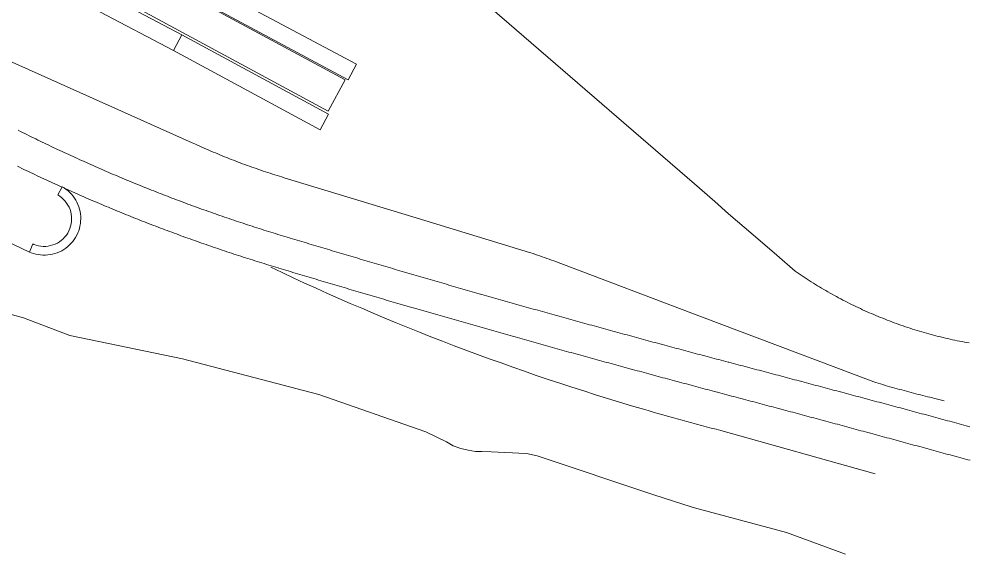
# Model space of a CAD drawing. Header units: millimetres. Extents: x 949 to 2135, y 1001 to 2286.
# Drawn here: x 1876.4 to 1954.4, y 1523.7 to 1567.6 of the extents above; entities that cross this region are included whole.
import ezdxf

# ---------------------------------------------------------------- set-up
doc = ezdxf.new("R2010")
doc.units = ezdxf.units.MM
for name, color, linetype, lineweight in [('Nivel 12', 7, 'Continuous', 0), ('Nivel 18', 7, 'Continuous', 0), ('Nivel 24', 7, 'Continuous', 0), ('Nivel 26', 7, 'Continuous', 0)]:
    doc.layers.add(name, color=color, linetype=linetype, lineweight=lineweight)

msp = doc.modelspace()

# ---------------------------------------------------------------- linework, layer by layer
at = {"layer": 'Nivel 12', "color": 7, "linetype": 'Continuous', "lineweight": 0}
msp.add_line((1873.333, 1550.342), (1877.306, 1548.488), dxfattribs=at)
at = {"layer": 'Nivel 12', "color": 7, "linetype": 'Continuous', "lineweight": 0, "flags": 128}
for points in [[(1889.826, 1566.317), (1877.706, 1572.717), (1877.016, 1571.427), (1889.126, 1565.037)], [(1891.956, 1570.427), (1904.156, 1563.927), (1903.476, 1562.617), (1891.266, 1569.167)], [(1889.826, 1566.317), (1901.866, 1559.797), (1901.176, 1558.517), (1889.126, 1565.037), (1889.826, 1566.317)], [(1879.972, 1553.854), (1880.144, 1553.751), (1880.308, 1553.637), (1880.464, 1553.512), (1880.611, 1553.376), (1880.749, 1553.232), (1880.877, 1553.078), (1880.995, 1552.916), (1881.101, 1552.747), (1881.196, 1552.571), (1881.279, 1552.389), (1881.35, 1552.202), (1881.408, 1552.011), (1881.453, 1551.816), (1881.485, 1551.619), (1881.504, 1551.42), (1881.51, 1551.22), (1881.502, 1551.02), (1881.481, 1550.821), (1881.447, 1550.624), (1881.4, 1550.43), (1881.339, 1550.239), (1881.267, 1550.053), (1881.182, 1549.872), (1881.085, 1549.697), (1880.977, 1549.529), (1880.858, 1549.368), (1880.728, 1549.216), (1880.588, 1549.073), (1880.44, 1548.939), (1880.282, 1548.815), (1880.117, 1548.703), (1879.945, 1548.601), (1879.766, 1548.512), (1879.582, 1548.434), (1879.393, 1548.369), (1879.2, 1548.316), (1879.004, 1548.277), (1878.805, 1548.251), (1878.606, 1548.238), (1878.406, 1548.238), (1878.206, 1548.252), (1878.008, 1548.279), (1877.812, 1548.319), (1877.62, 1548.372), (1877.431, 1548.437), (1877.306, 1548.488)], [(1879.972, 1553.854), (1879.614, 1553.173)], [(1879.614, 1553.173), (1879.784, 1553.068), (1879.944, 1552.947), (1880.092, 1552.813), (1880.228, 1552.667), (1880.35, 1552.509), (1880.458, 1552.34), (1880.551, 1552.163), (1880.627, 1551.978), (1880.687, 1551.788), (1880.73, 1551.592), (1880.755, 1551.394), (1880.763, 1551.194), (1880.753, 1550.994), (1880.725, 1550.796), (1880.679, 1550.602), (1880.617, 1550.412), (1880.538, 1550.228), (1880.443, 1550.052), (1880.333, 1549.885), (1880.209, 1549.729), (1880.071, 1549.584), (1879.921, 1549.452), (1879.759, 1549.334), (1879.588, 1549.23), (1879.409, 1549.142), (1879.222, 1549.071), (1879.03, 1549.016), (1878.833, 1548.978), (1878.634, 1548.958), (1878.435, 1548.956), (1878.235, 1548.971), (1878.038, 1549.004), (1877.845, 1549.055), (1877.656, 1549.122), (1877.585, 1549.153)], [(1877.585, 1549.153), (1877.306, 1548.488)]]:
    msp.add_lwpolyline(points, dxfattribs=at)
at = {"layer": 'Nivel 18', "color": 4, "linetype": 'Continuous', "lineweight": 0, "flags": 128}
msp.add_lwpolyline([(1901.846, 1560.067), (1877.946, 1572.967), (1879.326, 1575.517), (1903.226, 1562.617), (1901.846, 1560.067)], dxfattribs=at)
at = {"layer": 'Nivel 24', "color": 3, "linetype": 'Continuous', "lineweight": 0, "flags": 128}
for points in [[(1954.49, 1541.022), (1954.293, 1541.058), (1954.096, 1541.094), (1953.9, 1541.132), (1953.703, 1541.17), (1953.507, 1541.21), (1953.312, 1541.251), (1953.116, 1541.293), (1952.921, 1541.335), (1952.726, 1541.38), (1952.531, 1541.425), (1952.336, 1541.471), (1952.142, 1541.518), (1951.948, 1541.566), (1951.754, 1541.616), (1951.56, 1541.666), (1951.367, 1541.718), (1951.174, 1541.771), (1950.982, 1541.824), (1950.789, 1541.879), (1950.597, 1541.935), (1950.406, 1541.992), (1950.214, 1542.05), (1950.023, 1542.109), (1949.832, 1542.169), (1949.642, 1542.23), (1949.452, 1542.293), (1949.262, 1542.356), (1949.073, 1542.42), (1948.884, 1542.486), (1948.695, 1542.552), (1948.507, 1542.62), (1948.319, 1542.688), (1948.131, 1542.758), (1947.944, 1542.829), (1947.758, 1542.9), (1947.571, 1542.973), (1947.385, 1543.047), (1947.2, 1543.122), (1947.015, 1543.197), (1946.83, 1543.274), (1946.646, 1543.352), (1946.462, 1543.431), (1946.279, 1543.511), (1946.096, 1543.592), (1945.914, 1543.674), (1945.732, 1543.757), (1945.55, 1543.841), (1945.369, 1543.926), (1945.188, 1544.012), (1945.008, 1544.099), (1944.829, 1544.187), (1944.65, 1544.276), (1944.471, 1544.366), (1944.293, 1544.457), (1944.115, 1544.549), (1943.938, 1544.642), (1943.762, 1544.735), (1943.586, 1544.83), (1943.41, 1544.926), (1943.235, 1545.023), (1943.061, 1545.121), (1942.887, 1545.22), (1942.713, 1545.32), (1942.541, 1545.42), (1942.368, 1545.522), (1942.197, 1545.625), (1942.026, 1545.728), (1941.855, 1545.833), (1941.685, 1545.938), (1941.516, 1546.045), (1941.347, 1546.152), (1941.179, 1546.26), (1941.012, 1546.37), (1940.845, 1546.48), (1940.678, 1546.591), (1940.513, 1546.703), (1940.348, 1546.816), (1940.186, 1546.927), (1938.687, 1548.22), (1936.731, 1549.908), (1934.727, 1551.625), (1933.604, 1552.626), (1931.916, 1554.085), (1910.903, 1572.267)], [(1890.656, 1557.467), (1871.386, 1566.068)], [(1876.375, 1558.486), (1876.554, 1558.397), (1876.733, 1558.307), (1876.912, 1558.218), (1877.091, 1558.129), (1877.27, 1558.04), (1877.45, 1557.952), (1877.629, 1557.864), (1877.809, 1557.776), (1877.988, 1557.688), (1878.168, 1557.601), (1878.348, 1557.514), (1878.529, 1557.427), (1878.709, 1557.34), (1878.889, 1557.254), (1879.07, 1557.168), (1879.251, 1557.082), (1879.431, 1556.997), (1879.612, 1556.912), (1879.793, 1556.827), (1879.975, 1556.742), (1880.156, 1556.658), (1880.337, 1556.573), (1880.519, 1556.49), (1880.701, 1556.406), (1880.882, 1556.323), (1881.064, 1556.24), (1881.246, 1556.157), (1881.429, 1556.074), (1881.611, 1555.992), (1881.793, 1555.91), (1881.976, 1555.828), (1882.158, 1555.747), (1882.341, 1555.665), (1882.524, 1555.585), (1882.707, 1555.504), (1882.89, 1555.424), (1883.074, 1555.343), (1883.257, 1555.264), (1883.44, 1555.184), (1883.624, 1555.105), (1883.808, 1555.026), (1883.992, 1554.947), (1884.176, 1554.868), (1884.36, 1554.79), (1884.544, 1554.712), (1884.728, 1554.635), (1884.913, 1554.557), (1885.097, 1554.48), (1885.282, 1554.403), (1885.466, 1554.327), (1885.651, 1554.25), (1885.836, 1554.174), (1886.021, 1554.099), (1886.207, 1554.023), (1886.392, 1553.948), (1886.577, 1553.873), (1886.763, 1553.798), (1886.949, 1553.724), (1887.134, 1553.65), (1887.32, 1553.576), (1887.506, 1553.502), (1887.692, 1553.429), (1887.878, 1553.356), (1888.065, 1553.283), (1888.251, 1553.211), (1888.438, 1553.139), (1888.624, 1553.067), (1888.811, 1552.995), (1888.998, 1552.924), (1889.185, 1552.853), (1889.372, 1552.782), (1889.559, 1552.711), (1889.746, 1552.641), (1889.934, 1552.571), (1890.121, 1552.501), (1890.309, 1552.432), (1890.496, 1552.363), (1890.684, 1552.294), (1890.872, 1552.225), (1891.06, 1552.157), (1891.248, 1552.089), (1891.436, 1552.021), (1891.624, 1551.954), (1891.813, 1551.887), (1892.001, 1551.82), (1892.19, 1551.753), (1892.379, 1551.687), (1892.567, 1551.621), (1892.756, 1551.555), (1892.945, 1551.489), (1893.134, 1551.424), (1893.323, 1551.359), (1893.513, 1551.294), (1893.702, 1551.23), (1893.891, 1551.166), (1894.081, 1551.102), (1894.271, 1551.038), (1894.46, 1550.975), (1894.65, 1550.912), (1894.84, 1550.849), (1895.03, 1550.787), (1895.22, 1550.725), (1895.41, 1550.663), (1895.601, 1550.601), (1895.791, 1550.54), (1895.981, 1550.479), (1896.172, 1550.418), (1896.363, 1550.358), (1896.553, 1550.297), (1896.744, 1550.238), (1896.935, 1550.178), (1897.126, 1550.119), (1897.317, 1550.06), (1897.508, 1550.001), (1897.7, 1549.942), (1897.891, 1549.884), (1898.082, 1549.826), (1898.274, 1549.768), (1898.465, 1549.711), (1898.657, 1549.654), (1898.708, 1549.639), (1898.9, 1549.581), (1899.091, 1549.523), (1899.283, 1549.465), (1899.474, 1549.407), (1899.666, 1549.349), (1899.857, 1549.292), (1900.049, 1549.234), (1900.24, 1549.176), (1900.432, 1549.119), (1900.623, 1549.061), (1900.815, 1549.003), (1901.006, 1548.946), (1901.198, 1548.888), (1901.389, 1548.831), (1901.581, 1548.774), (1901.772, 1548.716), (1901.964, 1548.659), (1902.156, 1548.601), (1902.347, 1548.544), (1902.539, 1548.487), (1902.731, 1548.43), (1902.922, 1548.373), (1903.114, 1548.316), (1903.306, 1548.258), (1903.497, 1548.201), (1903.689, 1548.144), (1903.881, 1548.087), (1904.072, 1548.03), (1904.264, 1547.974), (1904.456, 1547.917), (1904.648, 1547.86), (1904.839, 1547.803), (1905.031, 1547.746), (1905.223, 1547.69), (1905.415, 1547.633), (1905.607, 1547.576), (1905.798, 1547.52), (1905.99, 1547.463), (1906.182, 1547.407), (1906.374, 1547.35), (1906.566, 1547.294), (1906.758, 1547.237), (1906.95, 1547.181), (1907.142, 1547.125), (1907.333, 1547.068), (1907.525, 1547.012), (1907.717, 1546.956), (1907.909, 1546.9), (1908.101, 1546.843), (1908.293, 1546.787), (1908.485, 1546.731), (1908.677, 1546.675), (1908.869, 1546.619), (1909.061, 1546.563), (1909.253, 1546.507), (1909.445, 1546.451), (1909.637, 1546.395), (1909.829, 1546.34), (1910.021, 1546.284), (1910.213, 1546.228), (1910.406, 1546.172), (1910.598, 1546.117), (1910.79, 1546.061), (1910.982, 1546.005), (1911.174, 1545.95), (1911.366, 1545.894), (1911.558, 1545.839), (1911.75, 1545.783), (1911.943, 1545.728), (1912.135, 1545.673), (1912.327, 1545.617), (1912.519, 1545.562), (1912.711, 1545.507), (1912.904, 1545.452), (1913.096, 1545.396), (1913.288, 1545.341), (1913.48, 1545.286), (1913.673, 1545.231), (1913.865, 1545.176), (1914.057, 1545.121), (1914.249, 1545.066), (1914.442, 1545.011), (1914.634, 1544.956), (1914.826, 1544.901), (1915.019, 1544.847), (1915.211, 1544.792), (1915.404, 1544.737), (1915.596, 1544.682), (1915.788, 1544.628), (1915.981, 1544.573), (1916.173, 1544.518), (1916.365, 1544.464), (1916.558, 1544.409), (1916.75, 1544.355), (1916.943, 1544.3), (1917.135, 1544.246), (1917.328, 1544.192), (1917.52, 1544.137), (1917.713, 1544.083), (1917.905, 1544.029), (1918.098, 1543.975), (1918.29, 1543.92), (1918.483, 1543.866), (1918.675, 1543.812), (1918.868, 1543.758), (1919.06, 1543.704), (1919.253, 1543.65), (1919.446, 1543.596), (1919.638, 1543.542), (1919.831, 1543.488), (1920.023, 1543.434), (1920.216, 1543.381), (1920.409, 1543.327), (1920.601, 1543.273), (1920.794, 1543.219), (1920.987, 1543.166), (1921.179, 1543.112), (1921.372, 1543.059), (1921.565, 1543.005), (1921.757, 1542.951), (1921.95, 1542.898), (1922.143, 1542.845), (1922.336, 1542.791), (1922.528, 1542.738), (1922.721, 1542.684), (1922.914, 1542.631), (1923.107, 1542.578), (1923.299, 1542.525), (1923.492, 1542.472), (1923.685, 1542.418), (1923.878, 1542.365), (1924.071, 1542.312), (1924.264, 1542.259), (1924.456, 1542.206), (1924.649, 1542.153), (1924.842, 1542.1), (1925.035, 1542.048), (1925.228, 1541.995), (1925.421, 1541.942), (1925.614, 1541.889), (1925.807, 1541.836), (1926, 1541.784), (1926.193, 1541.731), (1926.386, 1541.678), (1926.579, 1541.626), (1926.771, 1541.573), (1926.964, 1541.521), (1927.157, 1541.468), (1927.35, 1541.416), (1927.543, 1541.364), (1927.737, 1541.311), (1927.93, 1541.259), (1928.123, 1541.207), (1928.316, 1541.154), (1928.509, 1541.102), (1928.702, 1541.05), (1928.895, 1540.998), (1929.088, 1540.946), (1929.281, 1540.894), (1929.474, 1540.842), (1929.667, 1540.79), (1929.86, 1540.738), (1930.054, 1540.686), (1930.247, 1540.634), (1930.44, 1540.582), (1930.633, 1540.53), (1930.826, 1540.479), (1931.02, 1540.427), (1931.213, 1540.375), (1931.406, 1540.324), (1931.599, 1540.272), (1931.792, 1540.22), (1931.986, 1540.169), (1932.179, 1540.117), (1932.372, 1540.066), (1932.565, 1540.015), (1932.759, 1539.963), (1932.952, 1539.912), (1933.145, 1539.861), (1933.339, 1539.809), (1933.532, 1539.758), (1933.725, 1539.707), (1933.919, 1539.656), (1934.112, 1539.605), (1934.305, 1539.553), (1934.499, 1539.502), (1934.692, 1539.451), (1934.733, 1539.441), (1934.927, 1539.39), (1935.12, 1539.339), (1935.313, 1539.288), (1935.507, 1539.237), (1935.7, 1539.186), (1935.894, 1539.135), (1936.087, 1539.083), (1936.28, 1539.032), (1936.474, 1538.981), (1936.667, 1538.93), (1936.86, 1538.879), (1937.054, 1538.828), (1937.247, 1538.777), (1937.44, 1538.726), (1937.634, 1538.674), (1937.827, 1538.623), (1938.02, 1538.572), (1938.214, 1538.521), (1938.407, 1538.47), (1938.6, 1538.418), (1938.794, 1538.367), (1938.987, 1538.316), (1939.18, 1538.265), (1939.374, 1538.213), (1939.567, 1538.162), (1939.76, 1538.111), (1939.954, 1538.059), (1940.147, 1538.008), (1940.34, 1537.957), (1940.533, 1537.905), (1940.727, 1537.854), (1940.92, 1537.803), (1941.113, 1537.751), (1941.307, 1537.7), (1941.5, 1537.648), (1941.693, 1537.597), (1941.886, 1537.545), (1942.08, 1537.494), (1942.273, 1537.443), (1942.466, 1537.391), (1942.659, 1537.34), (1942.853, 1537.288), (1943.046, 1537.236), (1943.239, 1537.185), (1943.432, 1537.133), (1943.626, 1537.082), (1943.819, 1537.03), (1944.012, 1536.979), (1944.205, 1536.927), (1944.399, 1536.875), (1944.592, 1536.824), (1944.785, 1536.772), (1944.978, 1536.72), (1945.171, 1536.669), (1945.365, 1536.617), (1945.558, 1536.565), (1945.751, 1536.514), (1945.944, 1536.462), (1946.137, 1536.41), (1946.331, 1536.358), (1946.524, 1536.307), (1946.717, 1536.255), (1946.91, 1536.203), (1947.103, 1536.151), (1947.297, 1536.099), (1947.49, 1536.048), (1947.683, 1535.996), (1947.876, 1535.944), (1948.069, 1535.892), (1948.262, 1535.84), (1948.455, 1535.788), (1948.649, 1535.736), (1948.842, 1535.684), (1949.035, 1535.632), (1949.228, 1535.58), (1949.421, 1535.529), (1949.614, 1535.477), (1949.807, 1535.425), (1950.001, 1535.373), (1950.194, 1535.321), (1950.387, 1535.269), (1950.58, 1535.216), (1950.773, 1535.164), (1950.966, 1535.112), (1951.159, 1535.06), (1951.352, 1535.008), (1951.545, 1534.956), (1951.738, 1534.904), (1951.932, 1534.852), (1952.125, 1534.8), (1952.318, 1534.747), (1952.511, 1534.695), (1952.704, 1534.643), (1952.897, 1534.591), (1953.09, 1534.539), (1953.283, 1534.486), (1953.476, 1534.434), (1953.669, 1534.382), (1953.862, 1534.33), (1954.055, 1534.277), (1954.248, 1534.225), (1954.341, 1534.2), (1954.534, 1534.149)], [(1952.435, 1536.285), (1951.655, 1536.467), (1951.461, 1536.514), (1951.266, 1536.561), (1951.072, 1536.608), (1950.878, 1536.656), (1950.684, 1536.705), (1950.49, 1536.754), (1950.296, 1536.803), (1950.103, 1536.853), (1949.909, 1536.904), (1949.716, 1536.955), (1949.522, 1537.006), (1949.329, 1537.058), (1949.136, 1537.11), (1948.943, 1537.163), (1948.75, 1537.216), (1948.558, 1537.27), (1948.365, 1537.324), (1948.173, 1537.379), (1947.98, 1537.434), (1947.788, 1537.489), (1947.596, 1537.545), (1947.405, 1537.602), (1947.213, 1537.659), (1947.021, 1537.716), (1946.83, 1537.774), (1946.642, 1537.831), (1932.51, 1543.177), (1920.358, 1547.764), (1920.171, 1547.834), (1919.983, 1547.903), (1919.795, 1547.971), (1919.607, 1548.038), (1919.418, 1548.104), (1919.229, 1548.168), (1919.039, 1548.232), (1918.849, 1548.294), (1918.659, 1548.356), (1918.468, 1548.416), (1918.374, 1548.445), (1908.789, 1551.387), (1898.214, 1554.593), (1898.023, 1554.651), (1897.832, 1554.71), (1897.641, 1554.77), (1897.45, 1554.83), (1897.26, 1554.891), (1897.07, 1554.953), (1896.88, 1555.015), (1896.69, 1555.078), (1896.5, 1555.141), (1896.311, 1555.205), (1896.122, 1555.27), (1895.933, 1555.336), (1895.744, 1555.402), (1895.555, 1555.469), (1895.367, 1555.536), (1895.179, 1555.604), (1894.991, 1555.673), (1894.803, 1555.742), (1894.616, 1555.812), (1894.429, 1555.882), (1894.242, 1555.954), (1894.055, 1556.026), (1893.869, 1556.098), (1893.683, 1556.171), (1893.497, 1556.245), (1893.311, 1556.319), (1893.126, 1556.394), (1892.941, 1556.47), (1892.756, 1556.546), (1892.571, 1556.623), (1892.387, 1556.701), (1892.203, 1556.779), (1892.019, 1556.858), (1891.835, 1556.937), (1891.652, 1557.017), (1891.469, 1557.098), (1891.286, 1557.179), (1891.104, 1557.261), (1890.922, 1557.344), (1890.656, 1557.467)], [(1876.308, 1555.535), (1876.488, 1555.448), (1876.668, 1555.361), (1876.848, 1555.274), (1877.028, 1555.187), (1877.209, 1555.101), (1877.389, 1555.015), (1877.57, 1554.929), (1877.751, 1554.843), (1877.931, 1554.758), (1878.112, 1554.673), (1878.294, 1554.588), (1878.475, 1554.503), (1878.656, 1554.419), (1878.838, 1554.335), (1879.019, 1554.251), (1879.201, 1554.167), (1879.383, 1554.084), (1879.565, 1554.001), (1879.747, 1553.918), (1879.929, 1553.836), (1880.111, 1553.753), (1880.294, 1553.671), (1880.476, 1553.59), (1880.659, 1553.508), (1880.841, 1553.427), (1881.024, 1553.346), (1881.207, 1553.265), (1881.39, 1553.185), (1881.574, 1553.104), (1881.757, 1553.024), (1881.94, 1552.945), (1882.124, 1552.865), (1882.308, 1552.786), (1882.491, 1552.707), (1882.675, 1552.629), (1882.859, 1552.55), (1883.043, 1552.472), (1883.228, 1552.394), (1883.412, 1552.316), (1883.596, 1552.239), (1883.781, 1552.162), (1883.965, 1552.085), (1884.15, 1552.009), (1884.335, 1551.932), (1884.52, 1551.856), (1884.705, 1551.78), (1884.89, 1551.705), (1885.076, 1551.63), (1885.261, 1551.555), (1885.447, 1551.48), (1885.632, 1551.405), (1885.818, 1551.331), (1886.004, 1551.257), (1886.19, 1551.183), (1886.376, 1551.11), (1886.562, 1551.037), (1886.748, 1550.964), (1886.934, 1550.891), (1887.121, 1550.819), (1887.307, 1550.747), (1887.494, 1550.675), (1887.681, 1550.603), (1887.868, 1550.532), (1888.054, 1550.461), (1888.242, 1550.39), (1888.429, 1550.319), (1888.616, 1550.249), (1888.803, 1550.179), (1888.991, 1550.109), (1889.178, 1550.04), (1889.366, 1549.971), (1889.554, 1549.902), (1889.741, 1549.833), (1889.929, 1549.765), (1890.117, 1549.696), (1890.306, 1549.629), (1890.494, 1549.561), (1890.682, 1549.494), (1890.87, 1549.426), (1891.059, 1549.36), (1891.248, 1549.293), (1891.436, 1549.227), (1891.625, 1549.161), (1891.814, 1549.095), (1892.003, 1549.029), (1892.192, 1548.964), (1892.381, 1548.899), (1892.57, 1548.835), (1892.76, 1548.77), (1892.949, 1548.706), (1893.139, 1548.642), (1893.328, 1548.578), (1893.518, 1548.515), (1893.708, 1548.452), (1893.898, 1548.389), (1894.088, 1548.327), (1894.278, 1548.264), (1894.468, 1548.202), (1894.658, 1548.141), (1894.848, 1548.079), (1895.039, 1548.018), (1895.229, 1547.957), (1895.42, 1547.896), (1895.61, 1547.836), (1895.801, 1547.776), (1895.992, 1547.716), (1896.183, 1547.656), (1896.374, 1547.597), (1896.565, 1547.538), (1896.756, 1547.479), (1896.947, 1547.421), (1897.139, 1547.362), (1897.33, 1547.304), (1897.522, 1547.247), (1897.713, 1547.189), (1897.785, 1547.168), (1897.977, 1547.11), (1898.168, 1547.052), (1898.36, 1546.995), (1898.551, 1546.937), (1898.743, 1546.88), (1898.934, 1546.822), (1899.126, 1546.765), (1899.318, 1546.707), (1899.509, 1546.65), (1899.701, 1546.593), (1899.892, 1546.535), (1900.084, 1546.478), (1900.276, 1546.421), (1900.467, 1546.364), (1900.659, 1546.306), (1900.851, 1546.249), (1901.042, 1546.192), (1901.234, 1546.135), (1901.426, 1546.078), (1901.617, 1546.021), (1901.809, 1545.964), (1902.001, 1545.907), (1902.193, 1545.85), (1902.384, 1545.793), (1902.576, 1545.737), (1902.768, 1545.68), (1902.96, 1545.623), (1903.151, 1545.566), (1903.343, 1545.51), (1903.535, 1545.453), (1903.727, 1545.396), (1903.919, 1545.34), (1904.11, 1545.283), (1904.302, 1545.227), (1904.494, 1545.17), (1904.686, 1545.114), (1904.878, 1545.057), (1905.07, 1545.001), (1905.262, 1544.944), (1905.454, 1544.888), (1905.646, 1544.832), (1905.837, 1544.776), (1906.029, 1544.719), (1906.221, 1544.663), (1906.413, 1544.607), (1906.605, 1544.551), (1906.797, 1544.495), (1906.989, 1544.439), (1907.181, 1544.383), (1907.373, 1544.327), (1907.565, 1544.271), (1907.757, 1544.215), (1907.949, 1544.159), (1908.141, 1544.103), (1908.333, 1544.048), (1908.526, 1543.992), (1908.718, 1543.936), (1908.91, 1543.88), (1909.102, 1543.825), (1909.294, 1543.769), (1909.486, 1543.714), (1909.678, 1543.658), (1909.87, 1543.602), (1910.062, 1543.547), (1910.255, 1543.492), (1910.447, 1543.436), (1910.639, 1543.381), (1910.831, 1543.325), (1911.023, 1543.27), (1911.216, 1543.215), (1911.408, 1543.16), (1911.6, 1543.104), (1911.792, 1543.049), (1911.985, 1542.994), (1912.177, 1542.939), (1912.369, 1542.884), (1912.561, 1542.829), (1912.754, 1542.774), (1912.946, 1542.719), (1913.138, 1542.664), (1913.331, 1542.609), (1913.523, 1542.554), (1913.715, 1542.499), (1913.908, 1542.445), (1914.1, 1542.39), (1914.292, 1542.335), (1914.485, 1542.28), (1914.677, 1542.226), (1914.869, 1542.171), (1915.062, 1542.117), (1915.254, 1542.062), (1915.447, 1542.007), (1915.639, 1541.953), (1915.832, 1541.899), (1916.024, 1541.844), (1916.217, 1541.79), (1916.409, 1541.735), (1916.601, 1541.681), (1916.794, 1541.627), (1916.986, 1541.573), (1917.179, 1541.518), (1917.372, 1541.464), (1917.564, 1541.41), (1917.757, 1541.356), (1917.949, 1541.302), (1918.142, 1541.248), (1918.334, 1541.194), (1918.527, 1541.14), (1918.719, 1541.086), (1918.912, 1541.032), (1919.105, 1540.978), (1919.297, 1540.924), (1919.49, 1540.871), (1919.683, 1540.817), (1919.875, 1540.763), (1920.068, 1540.709), (1920.261, 1540.656), (1920.453, 1540.602), (1920.646, 1540.549), (1920.839, 1540.495), (1921.031, 1540.442), (1921.224, 1540.388), (1921.417, 1540.335), (1921.61, 1540.281), (1921.802, 1540.228), (1921.995, 1540.175), (1922.188, 1540.121), (1922.381, 1540.068), (1922.573, 1540.015), (1922.766, 1539.962), (1922.959, 1539.908), (1923.152, 1539.855), (1923.345, 1539.802), (1923.537, 1539.749), (1923.73, 1539.696), (1923.923, 1539.643), (1924.116, 1539.59), (1924.309, 1539.537), (1924.502, 1539.484), (1924.695, 1539.431), (1924.888, 1539.379), (1925.08, 1539.326), (1925.273, 1539.273), (1925.466, 1539.22), (1925.659, 1539.168), (1925.852, 1539.115), (1926.045, 1539.062), (1926.238, 1539.01), (1926.431, 1538.957), (1926.624, 1538.905), (1926.817, 1538.852), (1927.01, 1538.8), (1927.203, 1538.748), (1927.396, 1538.695), (1927.589, 1538.643), (1927.782, 1538.591), (1927.975, 1538.538), (1928.168, 1538.486), (1928.361, 1538.434), (1928.554, 1538.382), (1928.748, 1538.33), (1928.941, 1538.278), (1929.134, 1538.225), (1929.327, 1538.173), (1929.52, 1538.121), (1929.713, 1538.07), (1929.906, 1538.018), (1930.099, 1537.966), (1930.293, 1537.914), (1930.486, 1537.862), (1930.679, 1537.81), (1930.872, 1537.759), (1931.065, 1537.707), (1931.259, 1537.655), (1931.452, 1537.604), (1931.645, 1537.552), (1931.838, 1537.5), (1932.032, 1537.449), (1932.225, 1537.397), (1932.418, 1537.346), (1932.611, 1537.294), (1932.805, 1537.243), (1932.998, 1537.192), (1933.191, 1537.14), (1933.385, 1537.089), (1933.578, 1537.038), (1933.771, 1536.987), (1933.809, 1536.977), (1934.002, 1536.925), (1934.196, 1536.874), (1934.389, 1536.823), (1934.582, 1536.772), (1934.776, 1536.72), (1934.969, 1536.669), (1935.162, 1536.618), (1935.356, 1536.567), (1935.549, 1536.515), (1935.742, 1536.464), (1935.936, 1536.412), (1936.129, 1536.361), (1936.322, 1536.31), (1936.515, 1536.258), (1936.709, 1536.207), (1936.902, 1536.155), (1937.095, 1536.104), (1937.288, 1536.052), (1937.482, 1536.001), (1937.675, 1535.949), (1937.868, 1535.898), (1938.061, 1535.846), (1938.255, 1535.795), (1938.448, 1535.743), (1938.641, 1535.692), (1938.834, 1535.64), (1939.028, 1535.588), (1939.221, 1535.537), (1939.414, 1535.485), (1939.607, 1535.433), (1939.8, 1535.381), (1939.994, 1535.33), (1940.187, 1535.278), (1940.38, 1535.226), (1940.573, 1535.174), (1940.766, 1535.123), (1940.96, 1535.071), (1941.153, 1535.019), (1941.346, 1534.967), (1941.539, 1534.915), (1941.732, 1534.863), (1941.925, 1534.812), (1942.118, 1534.76), (1942.312, 1534.708), (1942.505, 1534.656), (1942.698, 1534.604), (1942.891, 1534.552), (1943.084, 1534.5), (1943.277, 1534.448), (1943.47, 1534.396), (1943.663, 1534.344), (1943.857, 1534.292), (1944.05, 1534.24), (1944.243, 1534.187), (1944.436, 1534.135), (1944.629, 1534.083), (1944.822, 1534.031), (1945.015, 1533.979), (1945.208, 1533.927), (1945.401, 1533.874), (1945.594, 1533.822), (1945.787, 1533.77), (1945.98, 1533.718), (1946.173, 1533.665), (1946.367, 1533.613), (1946.56, 1533.561), (1946.753, 1533.509), (1946.946, 1533.456), (1947.139, 1533.404), (1947.332, 1533.351), (1947.525, 1533.299), (1947.718, 1533.247), (1947.911, 1533.194), (1948.104, 1533.142), (1948.297, 1533.089), (1948.49, 1533.037), (1948.683, 1532.984), (1948.876, 1532.932), (1949.069, 1532.879), (1949.262, 1532.827), (1949.455, 1532.774), (1949.648, 1532.722), (1949.841, 1532.669), (1950.033, 1532.616), (1950.226, 1532.564), (1950.419, 1532.511), (1950.612, 1532.459), (1950.805, 1532.406), (1950.998, 1532.353), (1951.191, 1532.3), (1951.384, 1532.248), (1951.577, 1532.195), (1951.77, 1532.142), (1951.963, 1532.089), (1952.156, 1532.037), (1952.349, 1531.984), (1952.542, 1531.931), (1952.734, 1531.878), (1952.927, 1531.825), (1953.12, 1531.772), (1953.313, 1531.719), (1953.413, 1531.692), (1953.607, 1531.642), (1953.8, 1531.591), (1953.994, 1531.541), (1954.187, 1531.49), (1954.381, 1531.439), (1954.574, 1531.389)], [(1946.75, 1530.277), (1934.093, 1533.829)]]:
    msp.add_lwpolyline(points, dxfattribs=at)
at = {"layer": 'Nivel 24', "color": 3, "linetype": 'Continuous', "lineweight": 0, "extrusion": (0, 0, -1)}
for start, end in [(286.29303, 295.39934), (284.45773, 286.29303)]:
    msp.add_arc((-1985.596, 1733.586), 206.289, start, end, dxfattribs=at)
at = {"layer": 'Nivel 26', "color": 4, "linetype": 'Continuous', "lineweight": 0, "flags": 128}
msp.add_lwpolyline([(1870.685, 1544.748), (1876.805, 1543.097), (1880.605, 1541.637), (1889.865, 1539.727), (1901.055, 1536.787), (1909.845, 1533.736), (1911.555, 1532.896), (1912.095, 1532.586), (1912.725, 1532.366), (1913.325, 1532.216), (1913.935, 1532.116), (1914.465, 1532.106), (1915.225, 1532.076), (1915.805, 1532.046), (1916.335, 1532.036), (1916.965, 1531.996), (1917.495, 1531.986), (1918.135, 1531.936), (1919.005, 1531.746), (1928.575, 1528.546), (1931.655, 1527.576), (1931.925, 1527.486), (1939.485, 1525.465), (1944.315, 1523.695)], dxfattribs=at)

doc.saveas('drawing.dxf')
